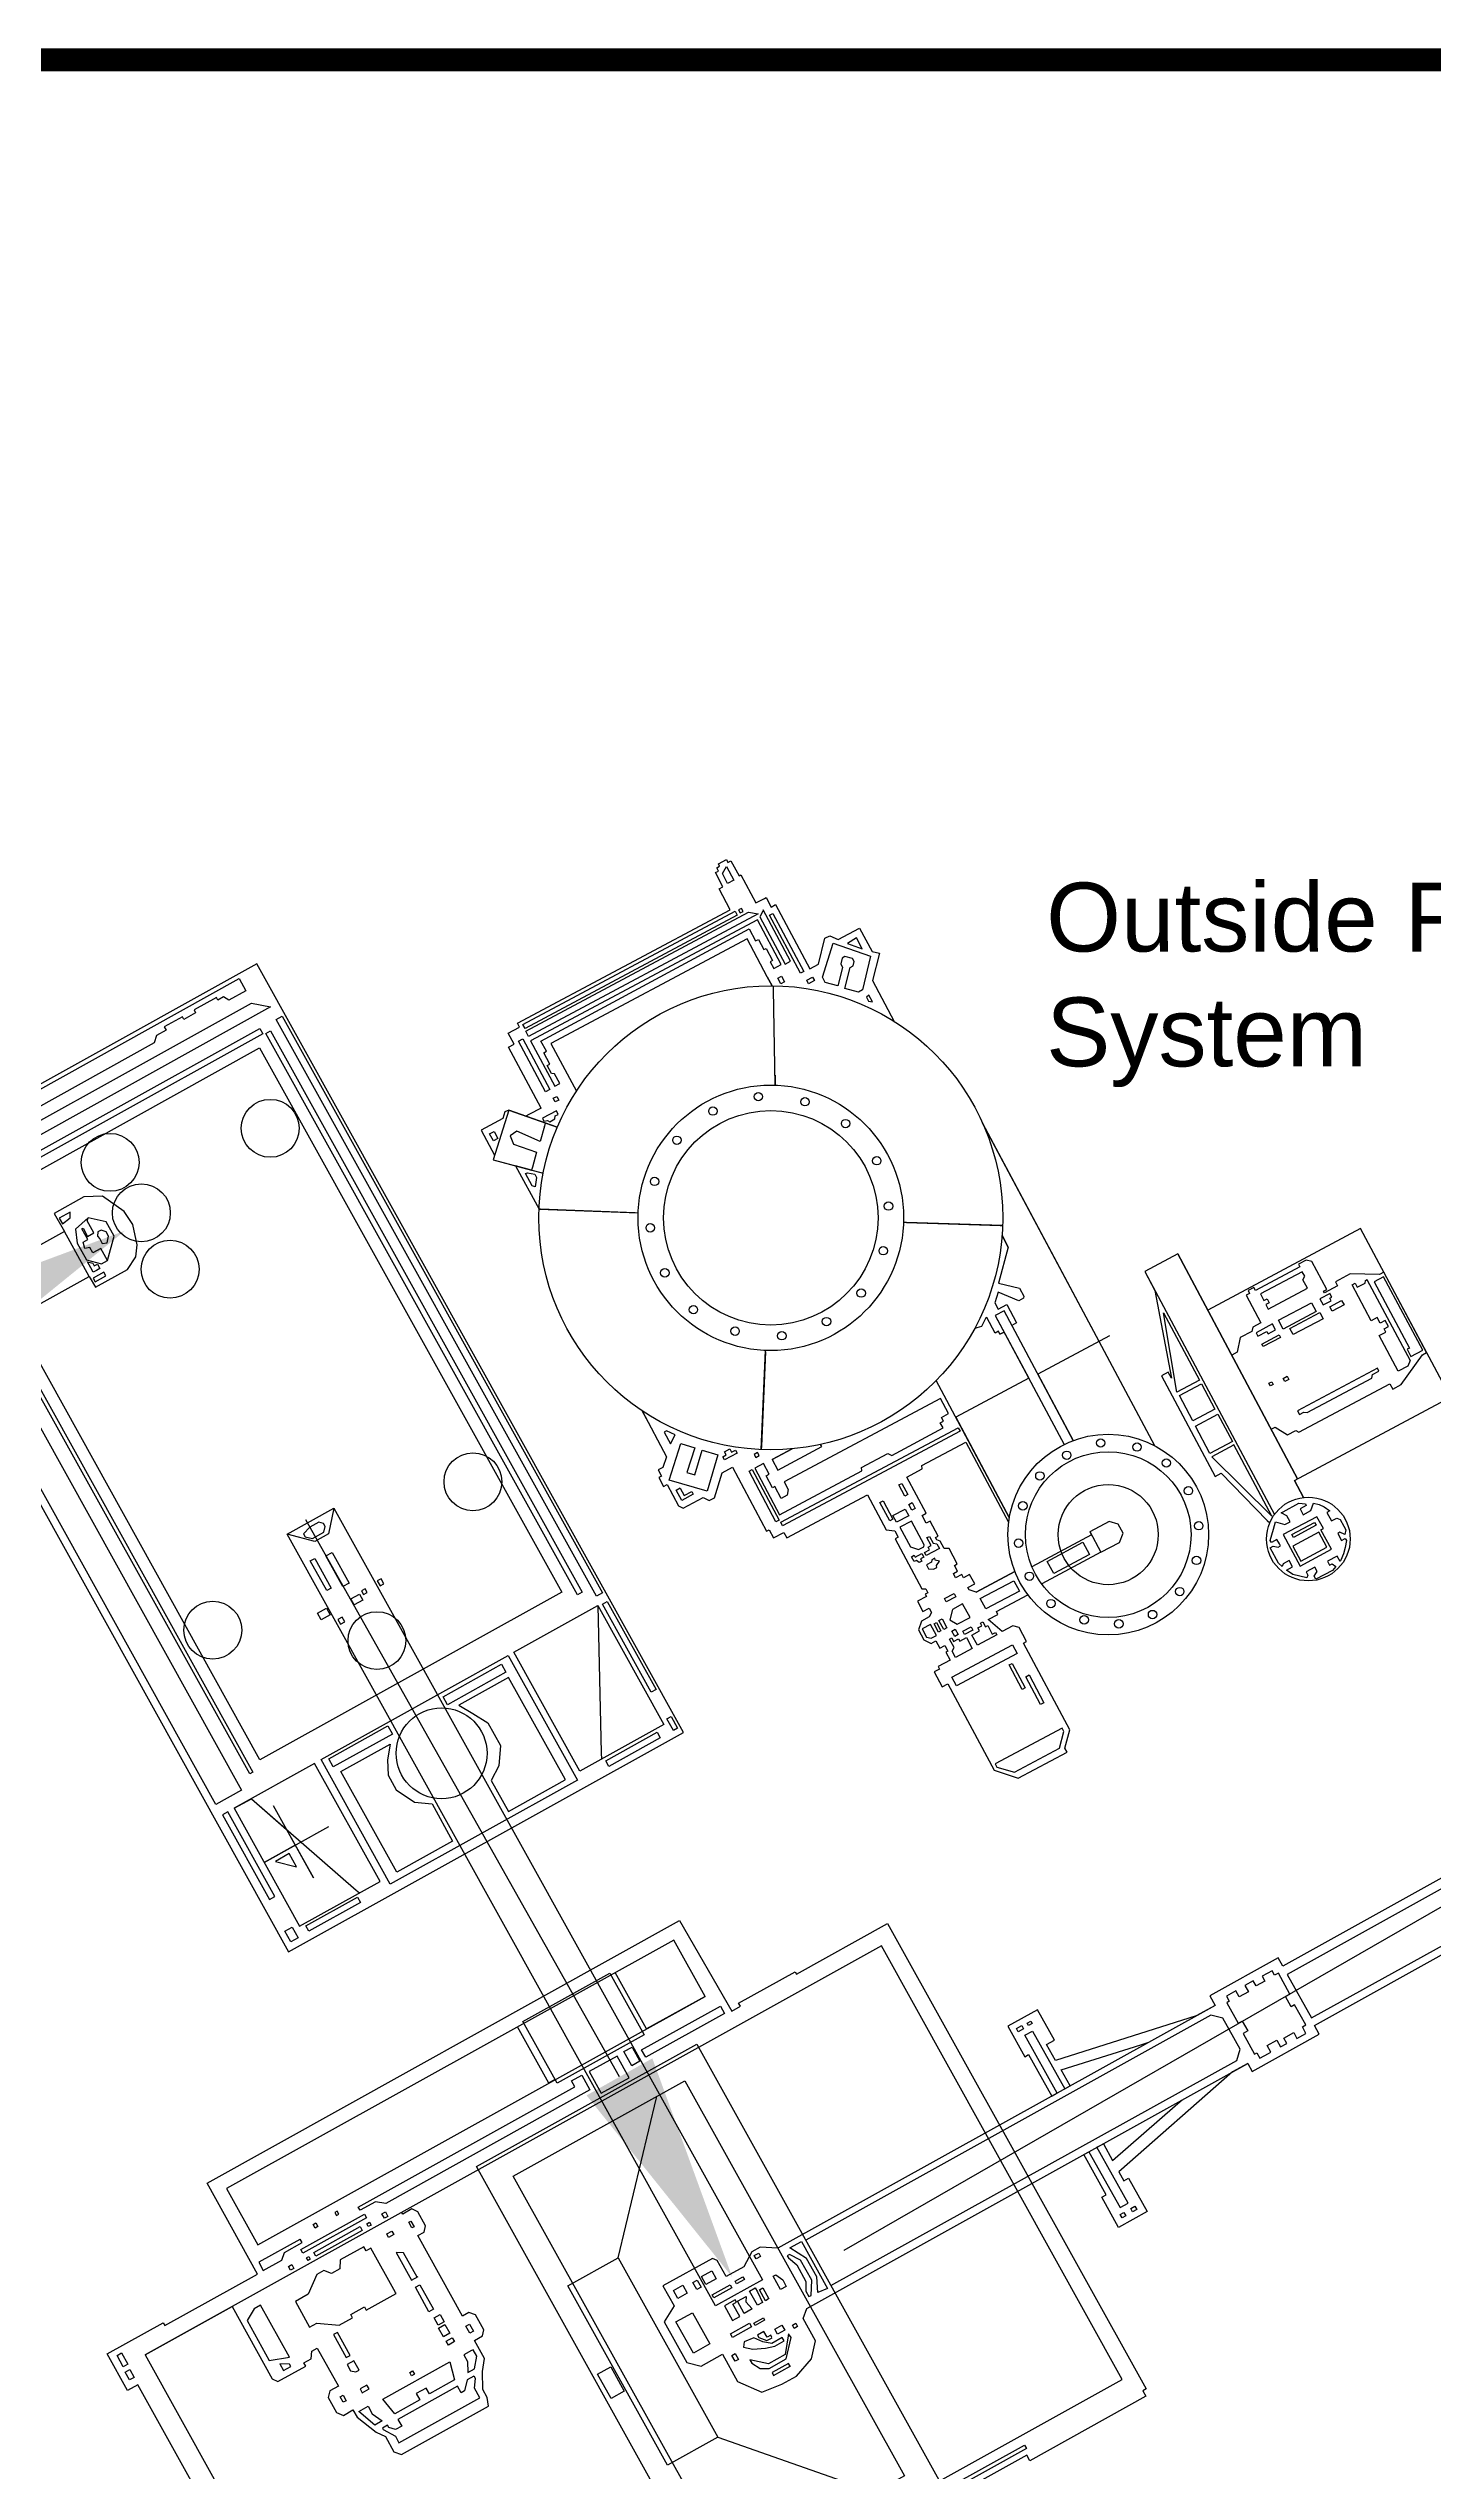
# Model space of a CAD drawing. Header units: millimetres. Extents: x 3191 to 879702, y -27549 to 222194.
# Drawn here: x 651431 to 657464, y 28985 to 39535 of the extents above; entities that cross this region are included whole.
import ezdxf
from ezdxf import colors
from ezdxf.entities.mleader import LeaderData, LeaderLine
from ezdxf.math import Vec2, Vec3

# ---------------------------------------------------------------- set-up
doc = ezdxf.new("R2010")
doc.units = ezdxf.units.MM
doc.header["$MEASUREMENT"] = 0
doc.layers.add('Flow', color=20, linetype='Continuous')
doc.layers.add('Granulator', color=11, linetype='Continuous')
doc.styles.get("Standard").update_dxf_attribs({"font": 'arial.ttf'})

msp = doc.modelspace()

# ---------------------------------------------------------------- linework, layer by layer
at = {"const_width": 100}
msp.add_lwpolyline([(667730.12653, 36996.71558), (667730.12653, 39485.35625), (627666.00555, 39485.35625)], dxfattribs=at)
at = {"layer": 'Granulator'}
for points in [[(653577.05324, 34921.30204), (653435.40417, 35186.8892), (653459.2276, 35199.59526), (653433.81548, 35247.24213), (653483.22704, 35273.59544), (653474.05044, 35290.80126), (654400.95846, 35785.16123), (654352.25188, 35876.48439), (654369.01652, 35885.42569), (654336.31017, 35946.74897), (654349.10424, 35953.5726), (654341.57472, 35967.69019), (654354.36878, 35974.51381), (654348.72165, 35985.10201), (654383.57445, 36003.69051), (654390.16277, 35991.33761), (654403.83919, 35998.63184), (654438.89851, 35932.89681), (654447.28083, 35937.36746), (654512.69353, 35814.7209), (654549.7522, 35834.48588), (654556.36982, 35838.01535), (654578.25248, 35796.9861), (654597.66417, 35807.33919), (654746.60746, 35528.07561), (654784.98966, 35548.54649), (654812.4594, 35660.66435), (654834.07696, 35672.19392), (654870.95943, 35656.16479), (654963.16494, 35705.34196), (655017.98925, 35602.54826), (655051.254, 35596.48969), (655019.7255, 35477.10709), (655114.63809, 35299.14923)], [(654542.28204, 35778.36818), (654530.16457, 35754.33868), (654639.81319, 35548.75127), (654663.19545, 35561.22204), (654543.66434, 35785.33878), (654542.28204, 35778.36818)], [(653658.11125, 35028.56736), (653635.52269, 35070.92013), (653622.75798, 35071.47886), (653603.69889, 35107.214), (653614.72826, 35113.09644), (653588.37494, 35162.50801), (653599.84548, 35168.62574), (653576.08044, 35213.18438), (654482.34144, 35701.63243), (654510.34184, 35649.13264), (654523.57708, 35656.19157), (654547.10683, 35612.0741), (654556.3715, 35617.01535), (654584.84249, 35563.63321), (654574.2543, 35557.98607), (654589.78393, 35528.86854), (654622.87203, 35546.51585), (654519.10585, 35741.07389), (653530.87455, 35214.00757), (653636.28781, 35016.36131), (653658.11125, 35028.56736)], [(654911.93016, 35637.78275), (654975.16563, 35614.84205), (654949.7535, 35662.48892), (654911.93016, 35637.78275)], [(654561.87244, 35493.01539), (654582.72671, 35453.91433), (654561.87244, 35493.01539), (654473.87118, 35658.01472), (653619.75699, 35202.47883), (653730.58086, 34994.68787)], [(654848.37133, 35639.01756), (655012.01881, 35582.93057), (654976.51993, 35435.9303), (654958.87294, 35426.5184), (654899.40223, 35442.4003), (654923.60742, 35534.07695), (654935.96031, 35540.66528), (654939.69546, 35560.22413), (654932.87183, 35573.0182), (654899.78353, 35580.87089), (654888.31299, 35574.75316), (654881.6073, 35549.07664), (654889.60742, 35534.0767), (654869.81391, 35453.25302), (654814.16674, 35468.34083), (654801.93127, 35491.28191), (654848.37133, 35639.01756)], [(650727.30489, 34632.76895), (652261.81941, 35485.06739), (652291.09363, 35432.36082)], [(654595.52274, 35064.42741), (654596.05237, 35035.80976), (654596.31734, 35021.49273), (654588.61656, 35437.59204), (654588.31533, 35453.86877)], [(652291.09363, 35432.36082), (652217.45881, 35391.46264), (652193.12325, 35405.29485), (652168.5783, 35391.66213), (652162.5216, 35402.56687), (652065.25049, 35348.54065), (652072.3167, 35335.81834), (652021.40864, 35307.54304), (652014.84718, 35319.35656), (651935.75783, 35275.42884), (651943.83343, 35260.88918), (651902.01625, 35237.66313), (651891.30258, 35205.55304), (651152.22662, 34795.05625)], [(655004.16715, 35413.84227), (654993.66722, 35404.84219), (655003.07912, 35387.1952), (655020.37326, 35384.51886), (655004.16715, 35413.84227)], [(653436.37684, 34912.00685), (653418.20042, 34905.7126), (653410.49476, 34875.53607), (653316.08338, 34825.18241), (653374.14611, 34716.31679)], [(653436.37684, 34912.00685), (653626.46558, 34845.65535), (653647.38131, 34838.35461), (653436.37684, 34912.00685), (653367.58436, 34695.6828), (653569.64359, 34641.94904), (653585.90337, 34637.62507)], [(653592.31854, 34842.74333), (653573.28964, 34775.36083), (653470.55401, 34820.30123), (653442.67181, 34800.33043), (653456.37796, 34764.00701), (653557.26057, 34729.97836), (653538.87873, 34663.50763), (653535.43279, 34651.04675)], [(653577.05324, 34921.30204), (653523.6711, 34892.83105), (653510.87108, 34886.00424)], [(653643.34745, 34909.62607), (653582.46534, 34877.15502), (653589.05367, 34864.80213), (653604.64188, 34867.44931), (653614.84781, 34862.12585), (653637.34772, 34874.12602), (653638.78879, 34887.36133), (653651.14168, 34893.94966), (653643.34745, 34909.62607)], [(653592.31854, 34842.74333), (653594.17144, 34848.83158), (653596.39882, 34856.15032)], [(656006.85507, 33904.64399), (655499.75287, 34855.44324), (656248.296, 33451.95051)], [(653367.58436, 34695.6828), (653535.43279, 34651.04675), (653465.97414, 34669.51794), (653567.82312, 34481.23567)], [(653516.90832, 34639.88982), (653549.4966, 34634.03712), (653557.26141, 34619.47836), (653550.29114, 34578.36066), (653537.64404, 34582.9488), (653509.17305, 34636.33094), (653516.90832, 34639.88982)], [(651609.18022, 34188.71665), (651635.54275, 34141.25242), (651775.56808, 34219.02514), (651811.09766, 34273.97117), (651817.77811, 34325.36486), (651798.92637, 34414.34006), (651760.49844, 34470.58774), (651667.10378, 34538.16561), (651584.78951, 34534.47058), (651455.39641, 34462.6032), (651500.37562, 34384.61311)], [(651688.38022, 34258.34291), (651717.04628, 34363.74918), (651682.7825, 34425.43915), (651604.51144, 34444.23624), (651549.61112, 34394.37076), (651556.21617, 34333.46275), (651596.54953, 34260.84485), (651661.93152, 34243.6528), (651688.38022, 34258.34291)], [(651688.38022, 34258.34291), (651659.59859, 34310.16257), (651625.03927, 34290.96767), (651611.92118, 34314.58605), (651589.74563, 34309.64961), (651582.93627, 34337.69437), (651603.03707, 34348.85874), (651576.99652, 34395.74325), (651581.93363, 34398.48542), (651601.9046, 34362.52882), (651629.05804, 34377.61036), (651600.08065, 34429.78249), (651604.51144, 34444.23624)], [(653986.76258, 34465.48162), (653573.88011, 34481.0079), (653567.82312, 34481.23567), (653999.64087, 34464.99733)], [(655168.0276, 34423.43175), (655576.38065, 34410.02308), (655586.8685, 34409.6787), (655168.0276, 34423.43175), (655154.97808, 34423.86024)], [(656857.65184, 33299.96246), (656897.05865, 33226.07603), (656857.65184, 33299.96246), (657537.18647, 33662.38755), (657145.55631, 34396.68069), (656480.21064, 34041.82319), (656349.84023, 34286.26325), (656871.8408, 33307.53005), (656349.84023, 34286.26325), (656206.11031, 34209.60589), (656770.45029, 33151.48776)], [(651654.90816, 34351.83852), (651665.67683, 34332.45015), (651686.32371, 34335.15395), (651692.28669, 34364.29631), (651682.10544, 34382.62707), (651660.28578, 34390.34231), (651646.53244, 34382.70344), (651645.39131, 34363.15802), (651654.90816, 34351.83852)], [(655595.2929, 34345.87616), (655611.29313, 34315.87629), (655584.46019, 34366.18712), (655611.29313, 34315.87629), (655569.11784, 34159.08185), (655660.97096, 34136.67078), (655679.08886, 34102.70033), (655678.20657, 34093.72973), (655657.03019, 34082.43546), (655567.70638, 34119.2289), (655552.82438, 34072.7582), (655567.17753, 34045.84654), (655605.11855, 34066.08212), (655647.94269, 33985.78833), (655627.20748, 33974.72935)], [(651645.04588, 34241.65447), (651655.4229, 34222.97125), (651640.2592, 34214.54905), (651626.15306, 34206.71422), (651615.18874, 34226.45484), (651600.89581, 34252.18844), (651624.28274, 34245.80518), (651630.74397, 34234.17212), (651645.04588, 34241.65447)], [(656206.11031, 34209.60589), (656249.89274, 34127.51535), (656322.17737, 33745.22407), (656308.36764, 33771.11684), (656278.50252, 33755.18848), (656511.94054, 33317.50017), (656538.81919, 33331.83571), (656739.76527, 33125.48898), (656750.06624, 33114.91116)], [(656871.8408, 33307.53005), (656757.0923, 33522.67955), (656774.00893, 33531.70191), (656827.28113, 33498.73239), (656863.83929, 33518.23043), (656877.65231, 33509.94018), (657273.68574, 33721.16187), (657285.90753, 33698.24644), (657322.95359, 33718.0047), (657415.68544, 33847.00693), (657433.61955, 33856.57197), (657246.62731, 34207.17603), (657228.20575, 34197.35103), (657100.61351, 34199.44985), (657036.27069, 34165.13305), (657045.63298, 34147.57908), (656988.60179, 34117.16189), (656984.70068, 34124.47634), (656998.8365, 34132.01558), (656934.07862, 34253.43441), (656908.33907, 34259.72013), (656875.36297, 34242.13255), (656881.71656, 34230.21979), (656687.87906, 34126.8379), (656680.77329, 34140.16097), (656655.62696, 34126.74935), (656662.47681, 34113.90612), (656648.29655, 34106.34318), (656712.09262, 33986.72774), (656676.25966, 33967.61648), (656672.71729, 33948.9111), (656622.03339, 33921.87919), (656609.02601, 33857.95724), (656585.08454, 33845.18823)], [(656891.50631, 34209.09234), (656710.11272, 34112.34732), (656725.19329, 34084.07177), (656738.86, 34091.36081), (656748.30615, 34073.6496), (656733.08642, 34065.53226), (656743.69252, 34045.64619), (656914.21484, 34136.59309), (656894.82545, 34172.94753), (656903.06505, 34188.91617), (656891.50631, 34209.09234)], [(657245.59453, 34186.76663), (657204.90523, 34165.06527), (657358.6944, 33876.71584), (657348.44445, 33871.2491), (657365.34794, 33839.55562), (657416.5978, 33866.88938), (657245.90513, 34186.93229)], [(657012.91674, 34114.60183), (656968.81079, 34091.07823), (656983.2285, 34064.04551), (657017.70572, 34082.43369), (657011.90541, 34093.30907), (657020.91294, 34098.11318), (657012.29553, 34114.27052)], [(657173.61263, 34175.11576), (657361.37456, 33823.06856), (657351.64548, 33797.92416), (657309.71376, 33775.56017), (657227.01886, 33930.61026), (657255.59459, 33945.85093), (657247.97148, 33960.14401), (657267.53956, 33970.58051), (657253.45328, 33996.99181), (657231.40036, 33985.23004), (657218.30836, 34009.77708), (657191.90687, 33995.69602), (657108.71488, 34151.67814), (657122.07088, 34158.80147), (657131.51703, 34141.09026), (657165.68364, 34159.31278), (657167.11065, 34170.84979), (657173.94406, 34174.49434)], [(655554.70715, 34018.2288), (655700.35628, 33745.14167), (655382.7105, 33575.72749), (655616.03975, 33138.24313), (655297.51339, 33735.46916)], [(655575.41365, 33936.90543), (655593.06063, 33946.31732), (655575.41365, 33936.90543), (655568.59002, 33949.69949), (655554.03126, 33941.93467), (655517.79545, 34009.87558), (655514.26605, 34007.9932), (655494.9134, 33969.90481), (655474.03108, 33964.43407), (655465.22663, 33962.12748)], [(656052.26664, 33929.99728), (655739.91496, 33763.40667), (655894.38747, 33473.77601), (655593.08934, 34038.69968), (655554.70715, 34018.2288), (655854.28393, 33456.53258)], [(656286.89261, 34030.06344), (656443.61105, 33736.22174), (656345.96077, 33684.14064), (656286.89261, 34030.06344)], [(656762.32578, 33981.33123), (656690.88652, 33943.2296), (656698.67541, 33928.6257), (656737.50108, 33949.33311), (656742.96985, 33939.07936), (656775.27283, 33956.30793), (656762.01518, 33981.16557)], [(654553.64953, 33859.4565), (654536.27029, 33448.98578), (654535.65575, 33434.47135), (654553.93538, 33866.20786)], [(657218.89758, 33788.96599), (656871.64072, 33603.75895), (656880.09247, 33587.91221), (656898.41825, 33597.68614), (656912.81124, 33595.38481), (657194.84092, 33745.80339), (657197.11633, 33760.9859), (657225.38146, 33776.0609), (657218.89758, 33788.96599)], [(654035.41644, 33568.89375), (654017.15519, 33603.13297), (654123.65298, 33403.45324), (654106.77099, 33356.48252), (654087.3593, 33346.12944), (654101.71245, 33319.21778), (654089.80073, 33312.86475), (654110.50691, 33274.04138), (654125.50685, 33282.04149), (654174.91931, 33189.39481), (654195.77233, 33178.9832), (654282.24257, 33225.1015), (654309.41914, 33212.39583), (654332.36022, 33224.63129), (654365.50646, 33333.54331), (654410.0651, 33357.30835), (654558.5378, 33078.92713), (654570.44952, 33085.28016), (654589.50861, 33049.54501), (654634.50843, 33073.54535), (654646.7439, 33050.60427), (654997.91895, 33237.90105), (655079.09657, 33085.69578), (655116.80249, 33080.87254), (655131.39093, 33053.51971), (655118.15569, 33046.46078), (655234.86323, 32827.63814), (655251.83381, 32828.75591), (655261.48101, 32810.66775), (655250.01047, 32804.55002), (655255.42231, 32794.403), (655216.59894, 32773.69682), (655239.89339, 32730.02053), (655266.80504, 32744.37367), (655276.92283, 32725.40316), (655266.48181, 32705.66779), (655233.3937, 32688.02048), (655220.77635, 32648.99097), (655243.8355, 32605.75585), (655275.7768, 32590.49139), (655296.07083, 32601.31507), (655313.01225, 32569.55049), (655335.51216, 32581.55067), (655348.68882, 32556.84488), (655339.42415, 32551.90364), (655357.77735, 32517.49201), (655306.15991, 32489.96221), (655312.04235, 32478.93284), (655289.10126, 32466.69737), (655324.16059, 32400.96234), (655348.86637, 32414.139), (655549.5751, 32037.81699), (655654.48713, 32003.67073), (655867.5745, 32117.31941), (655858.1626, 32134.96639), (655878.8973, 32214.02537), (655677.71797, 32591.22973), (655691.39438, 32598.52395), (655658.68803, 32659.84723), (655631.21739, 32666.72938), (655585.33523, 32642.25844), (655524.2466, 32694.11092), (655566.59937, 32716.69948), (655560.01104, 32729.05237), (655696.99051, 32802.10942)], [(655315.94519, 33656.28581), (654635.65382, 33293.45712), (654653.53643, 33259.92785), (654648.12484, 33236.07486), (654621.65436, 33221.95702), (654594.12456, 33273.57446), (654583.97754, 33268.16261), (654556.44774, 33319.78005), (654570.56533, 33327.30957), (654545.85909, 33373.63291), (654507.4769, 33353.16203), (654615.47843, 33150.66285), (654974.15345, 33341.95969), (654972.65334, 33356.45968), (655086.47641, 33417.16642), (655103.68235, 33409.34302), (655327.35792, 33528.63884), (655315.12245, 33551.57992), (655328.79887, 33558.87414), (655320.32816, 33574.75643), (655350.76921, 33590.99196), (655315.94519, 33656.28581)], [(654113.00511, 33510.5414), (654140.53492, 33458.92396), (654160.29932, 33498.36528), (654122.26978, 33515.48264), (654113.00511, 33510.5414)], [(654278.59395, 33431.68971), (654346.88821, 33412.01376), (654299.38942, 33253.5134), (654134.15375, 33301.95332), (654185.65255, 33461.45371), (654245.88799, 33442.01299), (654211.80056, 33334.86567), (654246.63888, 33324.263), (654278.59395, 33431.68971)], [(654583.41778, 33391.3979), (654670.68268, 33437.94003), (654583.41778, 33391.3979), (654607.88872, 33345.51574), (654798.91736, 33447.39954), (654793.75464, 33457.07945)], [(655471.89275, 32813.52229), (655640.36411, 32903.37532), (655471.89275, 32813.52229), (655440.74561, 32824.11029), (655435.56907, 32833.81613), (655465.12777, 32849.58106), (655443.24511, 32890.61031), (655416.33345, 32876.25716), (655408.56864, 32890.81592), (655382.09816, 32876.69808), (655372.21566, 32895.22741), (655390.745, 32905.10991), (655377.33304, 32930.25686), (655389.24476, 32936.6099), (655353.47955, 33003.66845), (655331.77366, 33003.99181), (655315.06754, 33035.31522), (655300.36161, 33041.63863), (655294.94977, 33051.78565), (655305.97914, 33057.66809), (655271.15511, 33122.96194), (655254.39047, 33114.02064), (655236.50787, 33147.54991), (655254.15485, 33156.96181), (655169.91836, 33314.90235), (655236.97691, 33350.66756), (655235.03563, 33364.93226), (655426.94662, 33467.28665), (655613.0803, 33118.29238)], [(656592.70294, 33453.8714), (656497.59163, 33403.14444), (656759.12451, 33145.12912), (656593.96586, 33454.79594), (656588.10687, 33451.6711)], [(654402.06453, 33431.80829), (654406.53519, 33423.42597), (654423.741, 33432.60258), (654431.03522, 33418.92616), (654375.44721, 33389.27868), (654367.91769, 33403.39627), (654383.35881, 33411.63168), (654376.06458, 33425.3081), (654399.00567, 33437.54356), (654402.06453, 33431.80829)], [(654183.18344, 33266.33605), (654199.88956, 33235.01264), (654232.97766, 33252.65995), (654239.80128, 33239.86589), (654189.0662, 33212.80668), (654165.06585, 33257.8065), (654182.71284, 33267.21839)], [(652674.78432, 33179.6066), (652650.16969, 33067.70626), (652590.99644, 33034.84032), (652470.57877, 33066.18697)], [(656808.08502, 33164.02128), (656877.07032, 33200.81411), (656905.44078, 33198.21698), (656909.45609, 33190.6884), (656882.17558, 33176.13853), (656895.55969, 33151.04377), (656929.42509, 33169.10565), (656940.81404, 33201.36922), (656965.92338, 33195.82428), (656987.33333, 33185.88841), (657011.50409, 33167.75516), (656998.64773, 33160.89831), (657018.55669, 33123.5697), (657042.14831, 33136.15213), (657057.58624, 33129.86164), (657073.31272, 33100.37502), (657081.34324, 33085.31808), (657077.75063, 33064.86799), (657055.88092, 33074.15553), (657046.16036, 33068.97113), (657062.22139, 33038.85726), (657079.15409, 33047.88819), (657084.5078, 33037.85016), (657078.13618, 33008.26226), (657072.19524, 32980.67437), (657060.04019, 32953.0813), (657057.16734, 32946.55966), (657044.38816, 32970.52019), (657001.98375, 32947.9041), (657011.18539, 32930.65133), (657022.16035, 32936.50475), (657038.53206, 32924.68773), (657023.06384, 32908.37966), (656951.25648, 32870.0817), (656943.89517, 32883.88391), (656950.45815, 32894.23364), (656956.30955, 32903.4612), (656946.2975, 32922.23346), (656908.43495, 32902.03973), (656915.79627, 32888.23752), (656911.67972, 32875.56619), (656850.94666, 32890.33586), (656823.07507, 32910.12169), (656848.7878, 32923.8354), (656834.39983, 32950.81235), (656808.05996, 32936.76417), (656804.23612, 32925.05463), (656787.78028, 32940.05006), (656752.31211, 33006.55167), (656765.48199, 33013.57573), (656787.20436, 33009.85049), (656796.92504, 33015.03494), (656792.07325, 33024.13188), (656781.86787, 33043.26662), (656757.40941, 33030.22188), (656752.7249, 33039.00518), (656766.99606, 33088.5198), (656775.97552, 33119.67457), (656816.24838, 33107.93879), (656839.13894, 33120.14731), (656825.42016, 33145.86953), (656799.6195, 33159.50709), (656808.08502, 33164.02128)], [(656955.55701, 33142.14906), (656809.11409, 33064.04474), (656882.05572, 32927.28169), (657018.76812, 33000.19629), (656973.34156, 33085.36954), (656984.04513, 33091.07822), (656955.55701, 33142.14906)], [(652636.86057, 33098.96966), (652628.99071, 33113.13891), (652608.94126, 33118.07091), (652569.25226, 33096.02689), (652541.42518, 33068.21118), (652548.88135, 33054.78678), (652580.85359, 33047.7695), (652630.57448, 33075.38543), (652636.86057, 33098.96966)], [(655189.94923, 33123.28486), (655139.65531, 33096.46094), (655185.06772, 33011.31423), (655221.18546, 32998.84392), (655243.68537, 33010.84409), (655245.45001, 33020.28528), (655189.94923, 33123.28486)], [(655267.97914, 33056.6678), (655283.97937, 33026.66792), (655301.03821, 33024.43276), (655311.8619, 33004.13872), (655253.62684, 32973.07946), (655246.80321, 32985.87352), (655268.86194, 32997.63839), (655262.27362, 33009.99129), (655275.50886, 33017.05021), (655257.39095, 33051.02066), (655264.89092, 33055.02072), (655267.97914, 33056.6678)], [(655967.36135, 33076.64369), (655974.65557, 33062.96728), (655714.32492, 32924.12173)], [(655966.89075, 33077.52604), (656015.12673, 32987.08523), (656096.30287, 33030.37996), (656111.56727, 33070.82126), (656090.6258, 33110.0858), (656051.18454, 33121.35021), (655967.36135, 33076.64369)], [(655201.92094, 32974.40259), (655206.1563, 32966.46145), (655235.27383, 32981.99108), (655243.50924, 32966.54997), (655229.39165, 32959.02045), (655235.03879, 32948.43226), (655223.56825, 32942.31452), (655211.24465, 32951.60855), (655201.5388, 32946.432), (655190.00923, 32968.04956), (655201.92094, 32974.40259)], [(655291.95045, 32961.78563), (655279.15639, 32954.962), (655276.53882, 32943.93257), (655254.92126, 32932.403), (655264.33316, 32914.75601), (655286.06847, 32913.315), (655299.74488, 32920.60922), (655299.06834, 32929.31509), (655311.53879, 32948.43284), (655293.06816, 32953.31505), (655291.95045, 32961.78563)], [(656015.12673, 32987.08523), (655756.94129, 32849.38381)], [(653823.23151, 32755.56713), (653838.89975, 32114.38981), (653839.59806, 32085.81356)], [(655412.62844, 32762.08066), (655368.51097, 32738.55092), (655356.71719, 32693.7273), (655388.33499, 32673.75695), (655444.80535, 32703.87502), (655412.62844, 32762.08066)], [(655272.48205, 32673.16783), (655235.86455, 32653.63814), (655254.68835, 32618.34417), (655276.30604, 32612.87375), (655298.36477, 32624.63862), (655272.48205, 32673.16783)], [(655429.0119, 32615.55137), (655454.18873, 32568.34568), (655381.39491, 32529.5216), (655367.04176, 32556.43326), (655375.57105, 32572.31567), (655355.80606, 32609.37435), (655365.07073, 32614.3156), (655373.07085, 32599.31566), (655394.68841, 32610.84523), (655400.57084, 32599.81586), (655429.0119, 32615.55137)], [(655500.77608, 32684.99309), (655512.54095, 32662.93436), (655521.80562, 32667.87561), (655541.57061, 32630.81693), (655556.12937, 32638.58175), (655562.01181, 32627.55238), (655476.86509, 32582.13997), (655453.10005, 32626.69862), (655486.62933, 32644.58122), (655479.5704, 32657.81646), (655496.77622, 32666.99306), (655490.65848, 32678.46361), (655501.24667, 32684.11075)], [(653681.64581, 31999.12902), (653435.27422, 32442.70695), (653217.79127, 32321.91279), (653279.32252, 32284.65228), (653344.52067, 32245.17126), (653399.43388, 32146.30317), (653392.53196, 32057.19257), (653359.84176, 31992.94876), (653434.17346, 31859.11878), (653681.76941, 31996.63827), (653681.64581, 31999.12902)], [(655846.2796, 32220.99571), (655554.66313, 32065.46409), (655562.19265, 32051.3465), (655639.25163, 32030.11179), (655834.69202, 32134.34857), (655853.60324, 32206.20165), (655845.83842, 32220.76042)], [(653190.49035, 31729.49174), (652947.94066, 31594.77505), (652704.6568, 32032.7937), (652919.76443, 32152.26855), (652907.35524, 32082.85138), (652910.18973, 32017.2696), (652946.06788, 31952.67304), (653025.90815, 31898.5993), (653102.31916, 31892.40912), (653190.49035, 31729.49174)], [(658503.18446, 32127.12364), (656807.1904, 31185.1364), (656787.35652, 31220.84615), (656489.37767, 31055.34305), (656512.06231, 31014.50065), (654608.22907, 29957.07558), (654530.48361, 29961.5912), (654495.1049, 29941.94119), (654460.29723, 29876.33268), (654382.90597, 29833.34811), (654344.08075, 29903.2507), (654323.29474, 29912.6746), (654107.70512, 29792.93204), (654156.04492, 29705.89899), (654113.19116, 29636.54492), (654211.49279, 29459.55847), (654273.3562, 29443.66663), (654366.50183, 29495.40148), (654432.336, 29376.87083), (654538.75883, 29330.56152), (654625.42184, 29365.31899), (654688.71653, 29400.47406), (654754.23296, 29475.90845), (654771.78725, 29554.34855), (654718.00129, 29651.1871), (654733.99906, 29694.77932), (656654.26296, 30761.33028), (656673.64557, 30726.433), (656965.98175, 30888.80205), (656944.58636, 30927.32323), (658672.44266, 31887.00737)], [(658581.80925, 31870.40831), (658533.50137, 31922.94891), (658484.80862, 32010.61741), (658472.07776, 32063.79938), (656825.92388, 31149.49431), (656931.42554, 30959.54461), (658581.80925, 31870.40831)], [(652240.10939, 31872.65069), (652314.84455, 31914.16002), (652771.38735, 31516.0423), (652785.3373, 31503.87756)], [(652314.84455, 31914.16002), (652468.54201, 31780.13166), (652585.23153, 31570.03886), (652411.47512, 31882.87733)], [(652468.54201, 31780.13166), (652506.29506, 31712.15945), (652370.98966, 31637.00826), (652652.68253, 31793.46582)], [(652512.02439, 31617.82421), (652480.25731, 31675.01902), (652419.57328, 31641.31396), (652512.02439, 31617.82421)], [(652776.21486, 27643.19834), (651821.1859, 29362.67325), (651775.52181, 29337.31054), (651687.15753, 29496.40536), (651931.50256, 29632.11921), (651938.10259, 29620.23624), (652341.83338, 29844.47597), (652121.74758, 30240.72786), (654179.36603, 31383.56814), (654407.66783, 30989.76404), (654444.93153, 31010.461), (654437.17309, 31024.42963), (654682.71541, 31160.80849), (654688.6267, 31150.16555), (655085.88593, 31370.81086), (656211.47828, 29344.24633), (656197.26767, 29336.35349), (656210.61849, 29312.31611), (655704.97413, 29031.47165), (655691.62331, 29055.50903), (655221.57783, 28794.43686)], [(654291.03319, 31053.52925), (654035.83877, 30911.78944), (653899.73419, 31156.83794)], [(656906.8365, 30930.22817), (656858.69914, 31016.89673), (656843.58245, 31008.50064), (656818.89662, 31052.94606), (656838.45955, 31063.81168), (656787.85386, 31154.92434), (656770.95831, 31145.54023), (656760.0965, 31165.09631), (656716.96822, 31141.14205), (656728.81727, 31119.80852), (656691.02466, 31098.81779), (656678.43494, 31121.48486), (656642.42117, 31101.48213), (656657.72654, 31073.9257), (656616.82182, 31051.20645), (656602.50394, 31076.98497), (656561.59835, 31054.26523), (656573.94126, 31032.04252), (656563.27081, 31026.11595), (656613.13608, 30936.33638), (656630.47634, 30945.96749), (656654.42149, 30902.85561), (656634.41296, 30891.7425), (656684.27824, 30801.96293), (656694.50485, 30807.64299), (656707.58844, 30784.08673), (656744.93634, 30804.83047), (656755.60767, 30810.75752), (656739.31508, 30840.09141), (656780.6645, 30863.05767), (656797.20391, 30833.27942), (656824.7699, 30848.59009), (656811.93337, 30871.70153), (656855.06165, 30895.65579), (656868.88566, 30870.76645), (656908.01241, 30892.49818), (656892.46023, 30920.49898), (656906.8365, 30930.22817)], [(653638.67427, 30691.19675), (653610.15307, 30675.35553), (653474.04849, 30920.40403)], [(656607.2884, 30773.76417), (656621.28101, 30823.98974), (656546.23629, 30959.10346), (656493.58393, 30971.15086), (654729.67176, 29991.44061)], [(656512.06231, 31014.50065), (656429.78098, 30968.80003), (655816.88663, 30774.88198), (655778.31981, 30844.31932), (655812.82401, 30863.48361), (655739.47165, 30995.55032), (655609.17197, 30923.17941), (655683.02853, 30790.2049), (655700.28019, 30799.7868), (655800.52603, 30619.29991), (655824.13435, 30632.41242), (655684.31353, 30884.15178), (655717.45641, 30902.55996), (655857.27722, 30650.8206), (655880.43206, 30663.68123), (655841.94365, 30732.97742), (656188.14279, 30842.99591), (656223.5185, 30854.23795)], [(653753.81615, 30710.13751), (653789.36657, 30646.13102), (652900.19028, 30152.26566), (652855.07845, 30159.01694), (652788.34712, 30121.9531), (652780.39683, 30136.26714), (653723.53588, 30660.10444), (653709.5848, 30685.22254), (653753.81615, 30710.13751)], [(654838.80521, 29794.95209), (656607.2884, 30773.76417)], [(656654.26296, 30761.33028), (656587.55794, 30724.28104), (656093.25391, 30289.0069), (656115.05292, 30249.75904), (656135.75526, 30261.25751), (656216.21412, 30116.39595), (656092.00094, 30047.40559), (656018.67631, 30179.42237), (656037.23667, 30189.73115), (655940.07857, 30364.65874), (655962.9229, 30377.34691), (656098.1305, 30133.91337), (656133.11011, 30153.34171), (655997.90251, 30396.77525), (656025.55798, 30412.13562), (656065.82951, 30339.62903), (656338.82223, 30576.61812), (656369.23642, 30603.02114)], [(653912.73294, 29914.89428), (654079.04428, 30611.31168), (654080.59071, 30617.78727)], [(651852.35551, 29492.42945), (652230.73422, 29702.58816), (652405.34713, 29388.20762), (652430.59528, 29376.7198), (652551.86039, 29444.07274), (652543.8564, 29458.48346), (652574.80817, 29475.67465), (652578.39751, 29508.17065), (652602.14091, 29521.35819), (652693.80015, 29356.33096), (652657.33379, 29336.07685), (652649.50686, 29306.2179), (652685.28946, 29241.79338), (652715.57401, 29229.22042), (652757.5506, 29252.53501), (652775.20631, 29220.74691), (652858.84203, 29156.15384), (652898.97016, 29136.84735), (652935.51209, 29071.0557), (652968.62923, 29058.39186), (653347.04478, 29268.57103), (653341.67743, 29307.20391), (653322.8444, 29341.1117), (653322.06409, 29419.43116), (653329.99276, 29477.07603), (653286.44189, 29555.48688), (653321.21011, 29574.79781), (653328.09404, 29601.36), (653291.6053, 29667.05589), (653261.88508, 29676.61456), (653234.32435, 29661.30681), (653039.66152, 30011.78609), (653068.05203, 30027.55472), (653073.61709, 30054.49322), (653039.71794, 30115.5267), (653014.00212, 30127.8648), (652974.14647, 30105.72822), (652970.0014, 30113.19116)], [(652526.55231, 29995.43625), (652347.15627, 29895.79629), (652366.98006, 29860.10469), (652447.09836, 29904.60391), (652458.76592, 29938.99189), (652535.83615, 29981.79815), (652527.85838, 29996.16167)], [(654781.37132, 29764.16048), (654777.00207, 29832.61063), (654732.63918, 29912.48348), (654660.1069, 29958.69106), (654710.61985, 29986.74691), (654824.84172, 29781.09697), (654781.37132, 29764.16048)], [(652942.44944, 29764.23852), (652835.33735, 29957.08771), (652814.56132, 29945.54831), (652804.90935, 29962.92614), (652702.30021, 29905.93508), (652700.92407, 29867.45818), (652664.03579, 29846.96973), (652630.92505, 29859.63653), (652600.39694, 29842.68064), (652562.87898, 29756.40047), (652506.48654, 29725.07904), (652568.39977, 29613.60782), (652599.77607, 29631.03482), (652697.23293, 29621.38578), (652755.74543, 29653.88473), (652747.50623, 29668.71894), (652807.29059, 29701.9243), (652815.52979, 29687.0901), (652945.27424, 29759.15263), (652942.44944, 29764.23852)], [(653037.23894, 29831.13627), (652978.15077, 29937.52114), (652945.55519, 29938.27322), (653012.64734, 29817.47763), (653041.47906, 29833.49131)], [(654752.33974, 29750.43877), (654755.31684, 29817.5628), (654706.87443, 29904.78058), (654659.23201, 29929.97446), (654649.12907, 29924.36309), (654654.22809, 29915.18261), (654690.13583, 29884.07093), (654730.41946, 29811.54256), (654729.38737, 29770.12561), (654742.64542, 29746.25526), (654752.33974, 29750.43877)], [(654541.53441, 29721.04778), (654518.57342, 29708.29481), (654484.15368, 29770.26558), (654509.41015, 29784.29351), (654519.09868, 29766.84986), (654519.09868, 29766.84986), (654519.09868, 29766.84986), (654541.53441, 29721.04778)], [(654565.87251, 29734.56563), (654553.93283, 29727.9341), (654527.41699, 29775.67435), (654542.11178, 29783.83611), (654568.62762, 29736.09587)], [(654644.09412, 29790.6256), (654619.75601, 29777.10776), (654587.37628, 29835.40561), (654598.85634, 29841.78185), (654629.66481, 29819.8511), (654644.09412, 29790.6256)], [(652480.34492, 29483.16988), (652354.87098, 29709.07852), (652326.46293, 29693.30015), (652296.34875, 29641.63519), (652393.10298, 29467.43474), (652480.34492, 29483.16988)], [(654441.8839, 29660.29416), (654412.56342, 29713.08399), (654428.17658, 29721.75584), (654422.56756, 29731.85455), (654375.26847, 29705.58374), (654410.70771, 29641.77742), (654441.8839, 29660.29416)], [(654496.68344, 29692.53281), (654461.78365, 29673.14881), (654432.46317, 29725.93864), (654470.11807, 29746.85288), (654469.04017, 29722.8289), (654496.68344, 29692.53281)], [(654627.14943, 29567.98358), (654581.22833, 29542.47813), (654542.86582, 29548.80051), (654503.53715, 29566.59942), (654461.69963, 29549.9694), (654458.93848, 29526.81245), (654498.62712, 29517.02171), (654553.67376, 29521.76797), (654595.35694, 29531.10448), (654635.3082, 29553.29417), (654627.14943, 29567.98358)], [(654653.93739, 29584.66407), (654640.44579, 29494.28049), (654567.4306, 29453.72647), (654485.80997, 29470.86047), (654494.22362, 29455.71217), (654531.40769, 29433.11822), (654569.72092, 29433.37521), (654644.57285, 29474.94939), (654665.25791, 29567.52641), (654653.93739, 29584.66407)], [(654581.74522, 29568.59292), (654576.64596, 29577.77385), (654561.49242, 29569.35729), (654547.46975, 29594.60431), (654518.99855, 29578.79086), (654524.86269, 29568.2328), (654560.00873, 29554.71811), (654582.5101, 29567.2158)], [(652486.92829, 29441.34955), (652480.57229, 29452.79316), (652438.64968, 29453.35611), (652454.89311, 29424.11073), (652486.69308, 29441.77304)], [(652761.44057, 29466.65165), (652732.18432, 29450.40217), (652747.01523, 29423.69997), (652769.38894, 29418.37931), (652783.80479, 29426.38615), (652761.44057, 29466.65165)], [(653199.94159, 29383.34749), (653090.12496, 29322.35325), (653076.00019, 29347.78409), (653033.17628, 29323.99888), (653048.47812, 29296.44881), (652940.35701, 29236.39629), (652887.66375, 29300.30204), (653179.8017, 29462.561), (653199.94159, 29383.34749)], [(653273.88221, 29510.93265), (653239.96219, 29492.09283), (653255.7347, 29463.69533), (653258.21862, 29416.27038), (653286.62667, 29432.04875), (653296.86221, 29486.53833), (653281.0897, 29514.93583), (653273.88221, 29510.93265)], [(654662.98004, 29440.7255), (654654.82151, 29455.41446), (654582.72557, 29415.371), (654589.35434, 29403.43628), (654661.45028, 29443.47974)], [(653284.16307, 29399.53657), (653255.33136, 29383.52289), (653243.30628, 29335.24952), (653228.46677, 29327.00738), (653212.45879, 29355.82881), (652952.96901, 29211.70327), (652969.68337, 29181.61002), (652943.39538, 29167.00916), (652913.06217, 29175.67325), (652907.41231, 29185.8455), (652885.36443, 29173.59968), (652888.42495, 29168.0894), (652942.02177, 29138.51683), (652957.79453, 29110.11887), (653309.71684, 29305.58319), (653286.17555, 29347.96793), (653290.89659, 29389.41149), (653285.01127, 29400.00768)], [(652884.62431, 29204.88717), (652851.97615, 29186.75376), (652783.17229, 29246.70206), (652823.02794, 29268.83865), (652841.15458, 29236.20268), (652884.62431, 29204.88717)], [(654346.39881, 29134.10373), (655019.6763, 28898.22571), (655030.4752, 28894.4424)]]:
    msp.add_lwpolyline(points, dxfattribs=at)
for points in [[(654383.92762, 35973.27874), (654415.69278, 35913.72016), (654389.22229, 35899.60231), (654367.04549, 35943.30803)], [(654421.92909, 35778.77903), (654431.34099, 35761.13204), (653507.08002, 35268.18386), (653497.66812, 35285.83085)], [(653522.31558, 35233.2428), (653509.60952, 35257.06623), (654480.19383, 35774.72065), (654522.4586, 35766.66215)], [(654436.98787, 35784.54385), (654444.0468, 35771.30861), (654456.39969, 35777.89694), (654449.34076, 35791.13218)], [(654585.69387, 35769.22145), (654720.75461, 35515.98718), (654706.19585, 35508.22236), (654571.13511, 35761.45663)], [(652338.88696, 35549.92201), (650618.45869, 34594.36355), (652477.27579, 31247.66985), (654197.70406, 32203.22832)], [(654624.43124, 35495.78057), (654637.3726, 35471.51596), (654621.04914, 35462.80995), (654608.10777, 35487.07456)], [(654759.19597, 35491.72277), (654767.43139, 35476.28165), (654741.84325, 35462.6344), (654733.60784, 35478.07551)], [(652397.92607, 35362.08917), (650766.14088, 34455.76475), (650782.12503, 34527.30059), (652316.22675, 35378.54334)], [(652364.33412, 35245.4402), (650972.83419, 34472.57477), (650959.98261, 34495.7133), (652351.48254, 35268.57874)], [(652377.48887, 35246.92424), (652398.26996, 35258.46645), (653756.11451, 32813.74513), (653735.33342, 32802.20292)], [(653844.01328, 32810.558), (653817.94796, 32796.08082), (652423.19877, 35307.24682), (652449.2641, 35321.724)], [(653667.21458, 32813.73856), (652352.17716, 32083.34185), (651035.80446, 34453.39549), (652350.84188, 35183.79219)], [(653496.63919, 35222.94849), (653614.52322, 35001.91997), (653596.43506, 34992.27277), (653478.55103, 35213.30129)], [(653645.05285, 34972.30255), (653653.52356, 34956.42026), (653638.08245, 34948.18485), (653629.61174, 34964.06714)], [(653372.14224, 34819.94754), (653388.61307, 34789.06532), (653369.20138, 34778.71223), (653352.73056, 34809.59445)], [(651525.10586, 34468.3996), (651478.20398, 34442.34941), (651491.71373, 34418.02589), (651526.15723, 34444.07554)], [(651500.37562, 34384.61311), (648872.78833, 32925.20133), (648981.59294, 32729.30487), (651609.18022, 34188.71665)], [(651672.34326, 34207.46084), (651625.44139, 34181.41065), (651634.44781, 34165.19512), (651681.34968, 34191.2453)], [(657063.18188, 34083.93911), (657073.78809, 34064.05283), (657022.53823, 34036.71907), (657011.93202, 34056.60536)], [(656931.62049, 34074.03683), (656952.3356, 34035.19671), (656809.14658, 33958.82784), (656788.43148, 33997.66796)], [(656968.19926, 34030.88596), (656982.28555, 34004.47466), (656851.83131, 33934.8978), (656837.74503, 33961.3091)], [(652271.64493, 31951.2629), (652160.79163, 31889.69288), (651063.30682, 33865.65141), (651174.16011, 33927.22143)], [(651231.62063, 33960.71357), (651245.34428, 33968.33594), (652322.0374, 32029.81167), (652308.31375, 32022.1893)], [(656790.82883, 33933.87324), (656796.62903, 33922.99807), (656721.15191, 33882.74287), (656715.35171, 33893.61804)], [(656452.65335, 33721.1067), (656511.42271, 33610.91617), (656415.33485, 33559.66837), (656356.56549, 33669.8589)], [(656759.05316, 33730.14362), (656765.51621, 33718.02561), (656753.40263, 33711.56492), (656746.93958, 33723.68293)], [(656826.00101, 33753.47751), (656833.12704, 33740.11645), (656816.35428, 33731.17081), (656809.22826, 33744.53187)], [(656524.78609, 33588.68244), (656587.93193, 33470.28615), (656489.69568, 33417.89252), (656426.54983, 33536.28881)], [(654628.83174, 33102.25119), (654620.59633, 33117.6923), (655393.0932, 33529.69816), (655401.32862, 33514.25705)], [(654496.00635, 33347.0443), (654612.94919, 33127.78048), (654599.27278, 33120.48626), (654482.32994, 33339.75008)], [(654504.32938, 33413.25025), (654511.38831, 33400.015), (654526.82942, 33408.25042), (654519.7705, 33421.48566)], [(655147.83034, 33287.25512), (655173.71306, 33238.72591), (655160.91899, 33231.90228), (655135.03627, 33280.4315)], [(654540.82225, 29819.91223), (654336.61669, 29706.49259), (652470.57877, 33066.18697), (652674.78432, 33179.6066)], [(655065.94856, 33211.28392), (655108.7727, 33130.99012), (655095.09628, 33123.6959), (655052.27214, 33203.98969)], [(655162.6253, 33175.57877), (655178.15493, 33146.46124), (655124.33162, 33117.75495), (655108.80199, 33146.87248)], [(655192.97803, 33203.66723), (655206.62528, 33178.0791), (655192.06652, 33170.31428), (655178.41926, 33195.90242)], [(655936.80287, 33030.87875), (655965.27386, 32977.49662), (655809.5392, 32894.43661), (655781.0682, 32947.81875)], [(656945.86206, 33116.97369), (656952.35116, 33104.80684), (656853.58732, 33052.13183), (656847.09822, 33064.29868)], [(656851.12863, 33014.56154), (656886.17206, 32948.85631), (656999.04469, 33009.05614), (656964.00126, 33074.76137)], [(652571.40558, 32950.16065), (652590.67152, 32960.86132), (652662.491, 32831.55446), (652643.22506, 32820.85379)], [(652740.46494, 32853.26325), (652712.94298, 32837.97703), (652638.83146, 32971.41056), (652666.35343, 32986.69678)], [(652810.92886, 32828.79056), (652793.94918, 32819.35972), (652802.88027, 32803.27979), (652819.85996, 32812.71063)], [(652879.59489, 32872.05542), (652863.39679, 32863.05869), (652875.38806, 32841.4691), (652891.58616, 32850.46583)], [(655635.65708, 32863.46471), (655659.65742, 32818.46489), (655513.18742, 32740.34613), (655489.18708, 32785.34595)], [(652602.38059, 32722.56947), (652641.73816, 32744.42941), (652658.03098, 32715.09513), (652618.6734, 32693.23518)], [(652800.06837, 32778.37018), (652762.91321, 32757.73351), (652748.39648, 32783.87005), (652785.55164, 32804.50672)], [(653457.86062, 32552.63321), (653823.23151, 32755.56713), (654111.3825, 32236.76778), (653746.01161, 32033.83387)], [(653843.87806, 32761.0623), (653864.43254, 32772.47864), (654077.36167, 32389.11194), (654056.80719, 32377.6956)], [(655341.24601, 32771.60953), (655333.71649, 32785.72712), (655375.62809, 32808.08038), (655383.15761, 32793.96279)], [(652710.12558, 32705.00549), (652691.35872, 32694.58202), (652702.77064, 32674.03552), (652721.5375, 32684.45899)], [(655299.33493, 32681.25627), (655318.39403, 32645.52112), (655308.24701, 32640.10928), (655289.18791, 32675.84443)], [(655323.27598, 32697.99175), (655344.45275, 32658.28603), (655330.33516, 32650.75651), (655309.15839, 32690.46223)], [(655380.62927, 32652.08042), (655393.10004, 32628.69816), (655378.54127, 32620.93334), (655366.07051, 32644.3156)], [(655449.45271, 32663.28682), (655457.68813, 32647.84571), (655421.5118, 32628.55132), (655413.27639, 32643.99243)], [(653735.13721, 31995.16019), (652920.08646, 31542.46555), (652618.80919, 32084.898), (653433.85995, 32537.59264)], [(653423.76476, 32464.89183), (653168.82231, 32323.29197), (653149.6545, 32357.80252), (653404.59695, 32499.40239)], [(655629.80625, 32584.37643), (655650.27713, 32545.99423), (655386.45467, 32405.28635), (655365.98379, 32443.66854)], [(655628.1304, 32503.5823), (655685.30768, 32396.37685), (655672.07244, 32389.31792), (655614.89516, 32496.52337)], [(655702.16019, 32452.96521), (655766.6317, 32332.08335), (655752.51411, 32324.55383), (655688.0426, 32445.43569)], [(652929.12702, 32195.94985), (652671.52892, 32052.87498), (652651.86958, 32088.27049), (652909.46769, 32231.34536)], [(654095.96425, 32179.18612), (653872.00459, 32054.79468), (653858.243, 32079.57162), (654082.20266, 32203.96306)], [(654124.97616, 32262.47158), (654142.66015, 32272.29361), (654171.26454, 32220.79304), (654153.58055, 32210.97102)], [(652590.25677, 32067.12918), (652240.10939, 31872.65069), (652525.18685, 31359.38507), (652875.33422, 31553.86355)], [(652212.2759, 31857.28243), (652188.86928, 31844.28196), (652393.43019, 31475.98176), (652416.83681, 31488.98224)], [(652789.70523, 31462.86721), (652564.86049, 31337.98418), (652552.08195, 31360.99122), (652776.92668, 31485.87425)], [(652518.53314, 31308.77952), (652486.66528, 31291.07951), (652461.10819, 31337.09358), (652492.97605, 31354.79359)], [(655059.37333, 31273.66793), (651852.35551, 29492.42945), (652901.10716, 27604.21219), (656108.12499, 29385.45066)], [(654154.92861, 31298.57775), (652206.79435, 30216.54706), (652342.89893, 29971.49856), (654291.03319, 31053.52925)], [(654025.47981, 30886.15865), (653647.11162, 30676.00578), (653497.86698, 30944.71221), (653876.23517, 31154.86507)], [(654014.6045, 30820.50502), (654357.99659, 31011.23149), (654375.97449, 30978.86331), (654032.5824, 30788.13684)], [(655677.96978, 30912.10478), (655655.18334, 30899.44876), (655647.33944, 30913.57126), (655670.12588, 30926.22728)], [(655715.94887, 30934.98737), (655699.99802, 30926.12797), (655693.92513, 30937.06185), (655709.87599, 30945.92126)], [(653296.03796, 30312.15971), (654255.541, 30845.08588), (655323.49955, 28922.2877), (654363.99651, 28389.36153)], [(654007.13067, 30770.86281), (653971.95195, 30751.32388), (653937.54961, 30813.26333), (653972.72833, 30832.80225)], [(653907.76469, 30793.52494), (653786.19784, 30726.00441), (653838.55338, 30631.74127), (653960.12022, 30699.2618)], [(653455.80472, 30270.76929), (654203.37846, 30685.98591), (655158.83724, 28965.73711), (654411.26351, 28550.52049)], [(652530.14339, 29951.54356), (652807.51814, 30105.60275), (652816.78667, 30088.91529), (652539.41192, 29934.8561)], [(652689.18525, 30118.24998), (652678.70865, 30112.43108), (652685.71885, 30099.80961), (652696.19545, 30105.62852)], [(652909.424, 30095.57694), (652894.44239, 30087.25587), (652883.51024, 30106.93858), (652898.49185, 30115.25965)], [(653023.35127, 30050.79578), (653014.36231, 30045.80313), (653001.05359, 30069.76472), (653010.04256, 30074.75736)], [(656122.88511, 30098.15537), (656106.93425, 30089.29596), (656099.09035, 30103.41846), (656115.04121, 30112.27787)], [(656171.39592, 30125.69549), (656152.71101, 30115.31754), (656144.61425, 30129.89529), (656163.29916, 30140.27324)], [(652583.58241, 30060.29877), (652595.6712, 30067.01311), (652604.62007, 30050.90119), (652592.53128, 30044.18685)], [(652797.89366, 30034.19034), (652595.85503, 29921.97426), (652586.58624, 29938.66217), (652788.62488, 30050.87826)], [(652817.2554, 30062.86093), (652829.66874, 30069.75553), (652836.32322, 30057.77452), (652823.90989, 30050.87991)], [(652904.41002, 30018.88678), (652926.6693, 30031.25), (652934.74967, 30016.70175), (652912.4904, 30004.33853)], [(652500.40075, 29868.95714), (652485.84718, 29860.87382), (652476.34092, 29877.9893), (652490.89448, 29886.07262)], [(652571.21867, 29908.85082), (652561.80165, 29903.62043), (652555.14717, 29915.60145), (652564.56418, 29920.83184)], [(654346.39881, 29134.10373), (654127.11817, 29012.3111), (653693.4523, 29793.10165), (653912.73294, 29914.89428)], [(654532.65878, 29920.94003), (654513.37127, 29910.22738), (654505.21274, 29924.91633), (654524.50025, 29935.62898)], [(653108.47469, 29691.0253), (653088.51704, 29679.94044), (653029.12584, 29786.87089), (653049.08349, 29797.95575)], [(654213.20474, 29761.52865), (654171.87636, 29738.57409), (654153.00955, 29772.5427), (654194.33793, 29795.49726)], [(654273.66628, 29787.90236), (654254.83839, 29777.44499), (654238.01109, 29807.74159), (654256.83898, 29818.19896)], [(654339.33364, 29824.37525), (654294.78966, 29799.63468), (654275.92285, 29833.60329), (654320.46683, 29858.34386)], [(654407.58216, 29784.79752), (654329.05763, 29741.18351), (654322.17348, 29753.57803), (654400.69801, 29797.19204)], [(654462.94444, 29820.35217), (654428.50339, 29801.22296), (654421.6195, 29813.61702), (654456.06054, 29832.74623)], [(653155.27441, 29636.23648), (653129.15571, 29621.72965), (653111.23655, 29653.99207), (653137.35526, 29668.49889)], [(654311.65911, 29539.91337), (654240.02191, 29500.12471), (654164.29904, 29636.4594), (654235.93624, 29676.24806)], [(654550.28792, 29643.6212), (654508.95955, 29620.66664), (654503.6054, 29630.30646), (654544.93378, 29653.26103)], [(652689.48045, 29590.21702), (652672.18493, 29580.61076), (652727.7351, 29480.59586), (652745.03062, 29490.20212)], [(653179.68982, 29586.39894), (653151.57474, 29570.78329), (653130.14556, 29609.36529), (653158.26065, 29624.98095)], [(653199.56679, 29550.21899), (653172.94899, 29535.43496), (653163.43516, 29552.56405), (653190.05296, 29567.34808)], [(653281.67637, 29595.60683), (653265.70622, 29586.73671), (653248.98782, 29616.83722), (653264.95798, 29625.70735)], [(654493.44888, 29615.05457), (654409.87288, 29568.63487), (654401.45922, 29583.78317), (654485.03522, 29630.20286)], [(654594.30491, 29604.39993), (654625.98997, 29621.99842), (654637.97313, 29600.42341), (654606.28808, 29582.82493)], [(654694.19736, 29616.03495), (654679.04295, 29607.6179), (654671.1393, 29621.84797), (654686.29371, 29630.26502)], [(651729.76948, 29490.32173), (651749.0105, 29501.00856), (651776.37668, 29451.73733), (651757.13565, 29441.0505)], [(653823.08888, 29408.63832), (653879.89357, 29440.18873), (653938.67015, 29334.36487), (653881.86545, 29302.81447)], [(654407.86194, 29490.0343), (654422.55673, 29498.19606), (654436.5794, 29472.94905), (654421.88461, 29464.78729)], [(651765.70896, 29417.54121), (651785.21401, 29428.37468), (651803.94594, 29394.6489), (651784.4409, 29383.81543)], [(652818.49961, 29360.75641), (652788.58375, 29344.14057), (652797.63018, 29327.85299), (652827.54604, 29344.46883)], [(653005.13686, 29415.50501), (653017.42389, 29422.32946), (653025.13543, 29408.44526), (653012.84841, 29401.62081)], [(652727.35181, 29292.6623), (652715.33231, 29285.98644), (652702.13351, 29309.75012), (652714.15301, 29316.42598)], [(655691.1289, 29084.69273), (655357.55469, 28899.41929), (655349.10524, 28914.63204), (655682.67945, 29099.90548)]]:
    msp.add_lwpolyline(points, close=True, dxfattribs=at)
for centre, radius in [((654577.28606, 34443.77107), 1010.15791), ((652397.04292, 34833.35175), 126.05026), ((654577.28606, 34443.77107), 578.03504), ((654325.1449, 34908.60296), 18.34154), ((654522.85462, 34971.19128), 18.34154), ((654726.13755, 34949.08685), 18.34154), ((654577.28606, 34443.77107), 467.0604), ((654902.91477, 34853.7526), 18.34154), ((651699.55013, 34685.15216), 126.05026), ((654168.54281, 34781.48581), 18.34154), ((654071.29572, 34602.34266), 18.34154), ((655038.51132, 34692.23407), 18.34154), ((651835.73218, 34465.30643), 126.05026), ((655089.88047, 34494.96188), 18.34154), ((654052.05531, 34399.86626), 18.34154), ((651960.91308, 34219.65139), 126.05026), ((655067.11542, 34300.33934), 18.34154), ((654115.66884, 34203.91592), 18.34154), ((654970.77898, 34115.83722), 18.34154), ((654240.09523, 34043.64658), 18.34154), ((654819.84853, 33991.7536), 18.34154), ((654421.69054, 33950.23264), 18.34154), ((654625.44079, 33930.277), 18.34154), ((656046.75357, 33064.15702), 437.03907), ((656013.79101, 33463.12121), 18.34154), ((656172.17349, 33445.593), 18.34154), ((653279.9802, 33294.41999), 126.05026), ((656046.75357, 33064.15702), 360.71968), ((655865.99729, 33409.79656), 18.34154), ((656299.93872, 33376.03515), 18.34154), ((655749.14503, 33319.70744), 18.34154), ((656046.75357, 33064.15702), 217.9548), ((656396.17494, 33255.0947), 18.34154), ((655674.73426, 33189.35393), 18.34154), ((656918.43038, 33045.05048), 182.28275), ((655656.41196, 33027.14791), 18.34154), ((656441.11727, 33102.83033), 18.34154), ((656431.44194, 32952.03614), 18.34154), ((655703.38364, 32882.76592), 18.34154), ((656358.29591, 32816.12382), 18.34154), ((652146.86619, 32648.18216), 126.05026), ((652861.98929, 32602.5615), 126.05026), ((655797.32572, 32764.00192), 18.34154), ((655942.12037, 32693.32655), 18.34154), ((656239.83232, 32716.15573), 18.34154), ((656093.1205, 32675.8277), 18.34154), ((653143.39607, 32111.85729), 197.79753)]:
    msp.add_circle(centre, radius, dxfattribs=at)

# ---------------------------------------------------------------- texts
at = {"insert": (655776.45474, 35903.18898), "char_height": 300, "attachment_point": 1}
msp.add_mtext('Outside Fiber\\PSystem', dxfattribs=at)

# ---------------------------------------------------------------- leaders
at = {"layer": 'Flow'}
ml = msp.add_multileader_mtext('Standard', dxfattribs=at)
ml.set_content('', color=256)
ml.set_leader_properties(linetype='ByLayer', lineweight=-1)
ml.build(insert=Vec2(0, 0))
ml.multileader.update_dxf_attribs({"dogleg_length": 0.36, "arrow_head_size": 1000})
ctx = ml.context
ctx.base_point, ctx.char_height, ctx.arrow_head_size, ctx.landing_gap_size, ctx.plane_origin = Vec3(649026.22122, 32824.27004), 0.18, 1000, 0.09, Vec3(658549.72569, 40818.57085)
ctx.text_align_type = 2
notes = []
notes.append((ctx, [(1, (1, 1, 0), (649026.76122, 32824.27004), (-1, 0), 0.36, [(0, [(651764.38365, 34387.29014)], 0, [])])]))
ctx.mtext.insert, ctx.mtext.alignment, ctx.mtext.flow_direction = Vec3(649026.31122, 32824.36004), 3, 5
ml = msp.add_multileader_mtext('Standard', dxfattribs=at)
ml.set_content('', color=256)
ml.set_leader_properties(linetype='ByLayer', lineweight=-1)
ml.build(insert=Vec2(0, 0))
ml.multileader.update_dxf_attribs({"dogleg_length": 0.36, "arrow_head_size": 1000})
ctx = ml.context
ctx.base_point, ctx.char_height, ctx.arrow_head_size, ctx.landing_gap_size, ctx.plane_origin = Vec3(652551.89195, 33128.42383), 0.18, 1000, 0.09, Vec3(662075.39643, 41122.72463)
ctx.text_align_type = 2
notes.append((ctx, [(1, (1, 1, 0), (652552.43195, 33128.42383), (-1, 0), 0.36, [(0, [(654408.8242, 29831.69821)], 0, [])])]))
ctx.mtext.insert, ctx.mtext.alignment, ctx.mtext.flow_direction = Vec3(652551.98195, 33128.51383), 3, 5
ml = msp.add_multileader_mtext('Standard', dxfattribs=at)
ml.set_content('', color=256)
ml.set_leader_properties(linetype='ByLayer', lineweight=-1)
ml.build(insert=Vec2(0, 0))
ml.multileader.update_dxf_attribs({"dogleg_length": 0.36, "arrow_head_size": 1000})
ctx = ml.context
ctx.base_point, ctx.char_height, ctx.arrow_head_size, ctx.landing_gap_size, ctx.plane_origin = Vec3(651837.16778, 26610.93678), 0.18, 1000, 0.09, Vec3(661360.67225, 34605.23759)
notes.append((ctx, [(0, (1, 1, 0), (651836.80778, 26610.93678), (1, 0), 0.36, [(0, [(649687.84697, 32194.35999)], 0, [])])]))
ctx.mtext.insert, ctx.mtext.flow_direction = Vec3(651837.25778, 26611.02678), 5
ml = msp.add_multileader_mtext('Standard', dxfattribs=at)
ml.set_content('', color=256)
ml.set_leader_properties(linetype='ByLayer', lineweight=-1)
ml.build(insert=Vec2(0, 0))
ml.multileader.update_dxf_attribs({"dogleg_length": 0.36, "arrow_head_size": 1000})
ctx = ml.context
ctx.base_point, ctx.char_height, ctx.arrow_head_size, ctx.landing_gap_size, ctx.plane_origin = Vec3(654895.39408, 29946.75724), 0.18, 1000, 0.09, Vec3(664418.89856, 37941.05805)
ctx.text_align_type = 2
notes.append((ctx, [(1, (1, 1, 0), (654895.93408, 29946.75724), (-1, 0), 0.36, [(0, [(658484.80862, 32010.61741)], 0, [])])]))
ctx.mtext.insert, ctx.mtext.alignment, ctx.mtext.flow_direction = Vec3(654895.48408, 29946.84724), 3, 5
for ctx, leaders in notes:
    for number, flags, end, landing, length, lines in leaders:
        leader = LeaderData()
        leader.index, (leader.has_last_leader_line, leader.has_dogleg_vector, leader.attachment_direction) = number, flags
        leader.last_leader_point, leader.dogleg_vector, leader.dogleg_length = Vec3(end), Vec3(landing), length
        for number, points, colour, breaks in lines:
            line = LeaderLine()
            line.index, line.vertices, line.color, line.breaks = number, Vec3.list(points), colors.encode_raw_color(colour), breaks
            leader.lines.append(line)
        ctx.leaders.append(leader)

doc.saveas('drawing.dxf')
